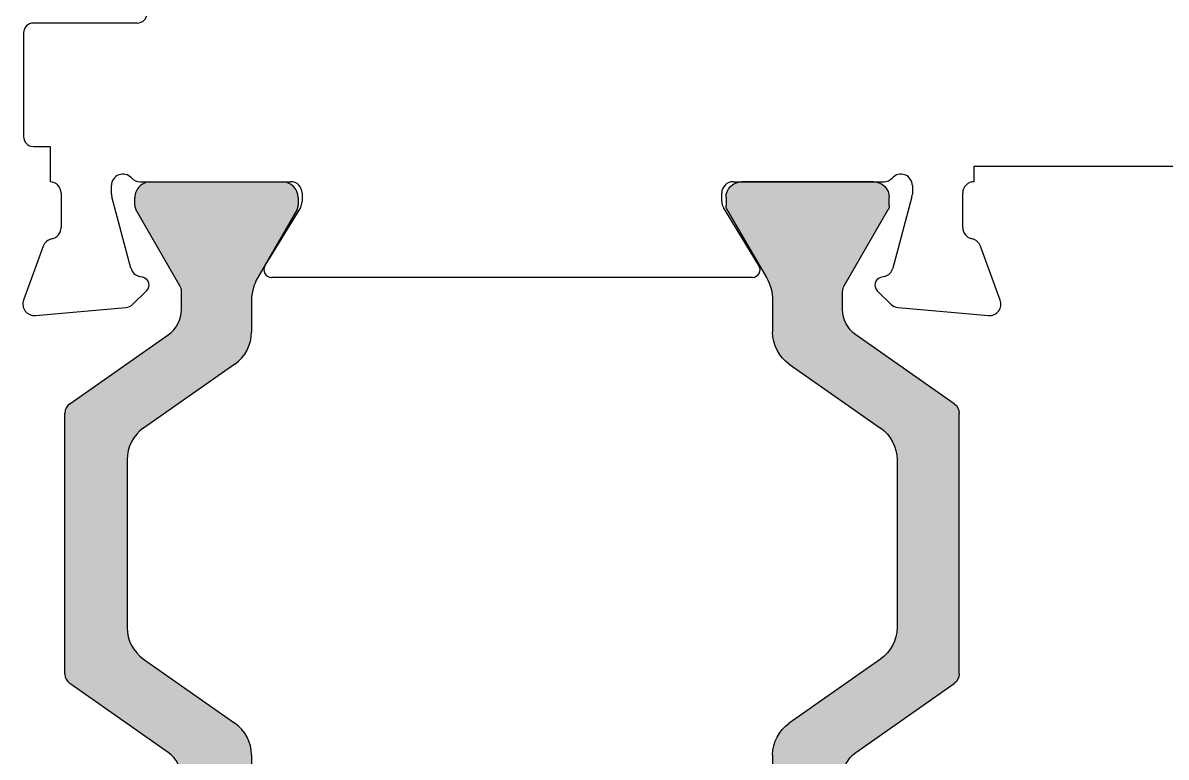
# Model space of a CAD drawing. Extents: x -22 to 360, y -93 to 44.
# Drawn here: x 4.321 to 5.478, y 20.078 to 20.821 of the extents above; entities that cross this region are included whole.
import ezdxf

# ---------------------------------------------------------------- set-up
doc = ezdxf.new("R2010")
doc.units = 0
doc.header["$MEASUREMENT"] = 0
doc.layers.get('0').update_dxf_attribs({"linetype": 'CONTINUOUS'})
doc.layers.add('FRAME', color=1, linetype='CONTINUOUS')
doc.layers.add('I-Strut', color=7, linetype='CONTINUOUS')

# ---------------------------------------------------------------- blocks, each defined once
blk = doc.blocks.new('25198-18.6mmX6.0mm_Std_I-Strut')
at = {"layer": 'I-Strut'}
h = blk.add_hatch(color=256, dxfattribs=at)
h.dxf.hatch_style = 1
h.paths.add_polyline_path([(0.1416, -0.005, 0.244698), (0.1319, 0), (-0.1319, 0, 0.244698), (-0.1416, -0.005), (-0.2114, -0.1047, -0.244698), (-0.2372, -0.1181), (-0.2552, -0.1181, -0.131652), (-0.2611, -0.1165), (-0.2992, -0.0945), (-0.3383, -0.0719, 0.131652), (-0.3423, -0.0709), (-0.3504, -0.0709, 0.414214), (-0.3661, -0.0866), (-0.3661, -0.1063), (-0.3661, -0.2008), (-0.3661, -0.2205, 0.414214), (-0.3504, -0.2362), (-0.3423, -0.2362, 0.131652), (-0.3383, -0.2352), (-0.2992, -0.2126), (-0.2693, -0.1953, -0.131652), (-0.2457, -0.189), (-0.214, -0.189, 0.244698), (-0.1818, -0.1722), (-0.117, -0.0798, -0.244698), (-0.0848, -0.063), (0.0848, -0.063, -0.244698), (0.117, -0.0798), (0.1818, -0.1722, 0.244698), (0.214, -0.189), (0.2457, -0.189, -0.131652), (0.2693, -0.1953), (0.3383, -0.2352, 0.131652), (0.3423, -0.2362), (0.3504, -0.2362, 0.414214), (0.3661, -0.2205), (0.3661, -0.2008), (0.3661, -0.1063), (0.3661, -0.0866, 0.414214), (0.3504, -0.0709), (0.3423, -0.0709, 0.131652), (0.3383, -0.0719), (0.2611, -0.1165, -0.131652), (0.2552, -0.1181), (0.2372, -0.1181, -0.244698), (0.2114, -0.1047)])
for p, q in [((-0.1319, 0), (0.1319, 0)), ((-0.2114, -0.1047), (-0.1416, -0.005)), ((0.1416, -0.005), (0.2114, -0.1047)), ((0.0848, -0.063), (-0.0848, -0.063)), ((-0.3504, -0.0709), (-0.3423, -0.0709)), ((-0.3383, -0.0719), (-0.2992, -0.0945)), ((-0.117, -0.0798), (-0.1818, -0.1722)), ((0.1818, -0.1722), (0.117, -0.0798)), ((0.2611, -0.1165), (0.3383, -0.0719)), ((0.3423, -0.0709), (0.3504, -0.0709)), ((-0.3661, -0.1063), (-0.3661, -0.0866)), ((0.3661, -0.0866), (0.3661, -0.1063)), ((-0.2992, -0.0945), (-0.2611, -0.1165)), ((-0.3661, -0.2008), (-0.3661, -0.1063)), ((0.3661, -0.1063), (0.3661, -0.2008)), ((-0.2552, -0.1181), (-0.2372, -0.1181)), ((0.2372, -0.1181), (0.2552, -0.1181)), ((-0.2693, -0.1953), (-0.2992, -0.2126)), ((-0.214, -0.189), (-0.2457, -0.189)), ((0.2457, -0.189), (0.214, -0.189)), ((0.3383, -0.2352), (0.2693, -0.1953)), ((-0.3661, -0.2205), (-0.3661, -0.2008)), ((0.3661, -0.2008), (0.3661, -0.2205)), ((-0.2992, -0.2126), (-0.3383, -0.2352)), ((-0.3423, -0.2362), (-0.3504, -0.2362)), ((0.3504, -0.2362), (0.3423, -0.2362))]:
    blk.add_line(p, q, dxfattribs=at)
for centre, radius, start, end in [((-0.1319, -0.0118), 0.0118, 90, 145), ((0.1319, -0.0118), 0.0118, 35, 90), ((-0.0848, -0.1024), 0.0394, 90, 145), ((0.0848, -0.1024), 0.0394, 35, 90), ((-0.3504, -0.0866), 0.0157, 90, 180), ((-0.3423, -0.0787), 0.00787, 60, 90), ((0.3423, -0.0787), 0.00787, 90, 120), ((0.3504, -0.0866), 0.0157, 360, 90), ((-0.2372, -0.0866), 0.0315, 270, 325), ((0.2372, -0.0866), 0.0315, 215, 270), ((-0.2552, -0.1063), 0.0118, 240, 270), ((0.2552, -0.1063), 0.0118, 270, 300), ((-0.214, -0.1496), 0.0394, 270, 325), ((0.214, -0.1496), 0.0394, 215, 270), ((-0.2457, -0.2362), 0.0472, 90, 120), ((0.2457, -0.2362), 0.0472, 60, 90), ((-0.3504, -0.2205), 0.0157, 180, 270), ((0.3504, -0.2205), 0.0157, 270, 0), ((-0.3423, -0.2283), 0.00787, 270, 300), ((0.3423, -0.2283), 0.00787, 240, 270)]:
    blk.add_arc(centre, radius, start, end, dxfattribs=at)
blk = doc.blocks.new('3207-2_Block_Frame_Component')
for p, q in [((-2.2244, 0), (-2.2245, 0)), ((-2.1698, -0.0199), (-2.2244, 0)), ((-1.9539, 0), (-2.0589, 0)), ((-2.0689, -0.01), (-2.0689, -0.027)), ((-1.9439, -0.115), (-1.9439, -0.01)), ((-2.24, -0.0119), (-2.232, -0.1035)), ((-2.0689, -0.027), (-2.1045, -0.027)), ((-2.1161, -0.038), (-2.151, -0.038)), ((-2.1922, -0.1087), (-2.12, -0.0894)), ((-2.117, -0.089), (-2.1084, -0.089)), ((-2.2286, -0.1107), (-2.2146, -0.1248)), ((-2.2016, -0.1213), (-2.2004, -0.117)), ((-2.1045, -0.1179), (-2.1045, -0.2704)), ((-2.2013, -0.251), (-2.2013, -0.738)), ((-2.1307, -0.2803), (-2.1895, -0.2444)), ((-2.1161, -0.282), (-2.1247, -0.282)), ((-2.1895, -0.7446), (-2.1307, -0.7087)), ((-2.1247, -0.707), (-2.1161, -0.707)), ((-2.1045, -0.7186), (-2.1045, -0.8711)), ((-2.2146, -0.8642), (-2.2286, -0.8783)), ((-2.2004, -0.872), (-2.2016, -0.8677)), ((-2.232, -0.8855), (-2.24, -0.9771)), ((-2.12, -0.8996), (-2.1922, -0.8803)), ((-2.1084, -0.9), (-2.117, -0.9)), ((-2.151, -0.951), (-2.1161, -0.951)), ((-2.2244, -0.989), (-2.1698, -0.9691)), ((-2.1045, -0.9626), (-2.0887, -0.9626)), ((-2.0887, -0.9626), (-2.0887, -1.2431)), ((-2.2245, -0.989), (-2.2244, -0.989))]:
    blk.add_line(p, q)
for centre, radius, start, end in [((-2.2284, -0.0109), 0.0116, 70, 185), ((-2.0589, -0.01), 0.01, 90, 180), ((-1.9539, -0.01), 0.01, 0, 90), ((-2.1738, -0.0308), 0.0116, 10.9043, 70), ((-2.151, -0.0264), 0.0116, 190.9043, 270), ((-2.1161, -0.0264), 0.0116, 270, 356.9445), ((-2.117, -0.1006), 0.0116, 90, 105), ((-2.1084, -0.1006), 0.0116, 311.8103, 90), ((-2.2204, -0.1025), 0.0116, 185, 225), ((-2.1892, -0.12), 0.0116, 105, 165), ((-2.0929, -0.1179), 0.0116, 131.8103, 180), ((-1.9339, -0.115), 0.01, 180, 270), ((-2.2091, -0.1193), 0.00775, 225, 345), ((-2.1936, -0.251), 0.00775, 58.6, 180), ((-2.1161, -0.2704), 0.0116, 270, 360), ((-2.1247, -0.2704), 0.0116, 238.6, 270), ((-2.1247, -0.7186), 0.0116, 90, 121.4), ((-2.1161, -0.7186), 0.0116, 360, 90), ((-2.1936, -0.738), 0.00775, 180, 301.4), ((-2.2091, -0.8697), 0.00775, 15, 135), ((-2.2204, -0.8865), 0.0116, 135, 175), ((-2.1892, -0.869), 0.0116, 195, 255), ((-2.1084, -0.8884), 0.0116, 270, 48.1897), ((-2.0929, -0.8711), 0.0116, 180, 228.1897), ((-2.117, -0.8884), 0.0116, 255, 270), ((-2.1738, -0.9582), 0.0116, 290, 349.0957), ((-2.151, -0.9626), 0.0116, 90, 169.0957), ((-2.1161, -0.9626), 0.0116, 360, 90), ((-2.2284, -0.9781), 0.0116, 175, 290)]:
    blk.add_arc(centre, radius, start, end)
blk = doc.blocks.new('3207_Block_Frame_Assembly')
for name, p in [('3207-2_Block_Frame_Component', (4.375, 0)), ('25198-18.6mmX6.0mm_Std_I-Strut', (1.9041, -0.0418))]:
    blk.add_blockref(name, p)
at = {"xscale": -1, "rotation": 180}
blk.add_blockref('25198-18.6mmX6.0mm_Std_I-Strut', (1.9041, -0.9475), dxfattribs=at)

msp = doc.modelspace()

# ---------------------------------------------------------------- block references
at = {"layer": 'FRAME', "rotation": 90}
msp.add_blockref('3207_Block_Frame_Assembly', (4.3215, 18.39), dxfattribs=at)

doc.saveas('drawing.dxf')
